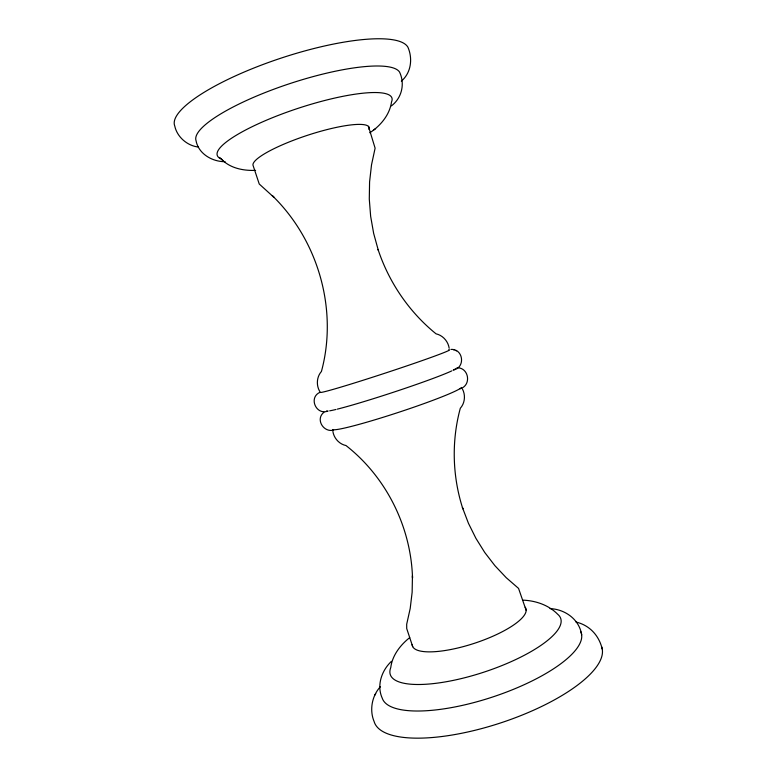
<?xml version="1.0" encoding="UTF-8"?>
<svg xmlns="http://www.w3.org/2000/svg" width="777" height="777" viewBox="0 0 777 777"><rect width="100%" height="100%" fill="white"/><g stroke="black" fill="none" stroke-linecap="round" stroke-linejoin="round"><path stroke-width="1.17" d="M380.419 686.683C371.901 695.794 369.279 710.168 374.145 721.6A119.745 40.326 -18.2 0 0 500.534 722.96A119.745 40.326 -18.2 0 0 601.651 646.862M374.543 695.454L375.738 693.657M401.35 81.138C411.169 72.883 412.849 58.625 407.974 47.329A123.125 30.798 -18.2 0 0 278.448 58.994A123.125 30.798 -18.2 0 0 174.747 125.952C176.981 136.839 187.228 145.785 198.232 147.008M391.462 105.857C401.894 97.931 405.128 83.77 399.563 72.086A107.479 24.825 -18.2 0 0 287.315 84.45A107.479 24.825 -18.2 0 0 196.018 140.569C198.426 153.856 212.296 161.791 225.087 161.684M391.462 661.324C381.614 670.532 376.418 685.567 382.294 698.29A104.71 33.343 -18.2 0 0 494.075 696.522A104.71 33.343 -18.2 0 0 580.769 631.672M323.941 412.276C315.161 419.036 323.387 432.808 333.605 430.118M369.833 132.78C380.477 125.777 389.733 114.879 391.521 101.913A91.919 19.474 -18.2 0 0 295.959 109.033A91.919 19.474 -18.2 0 0 221.348 159.032C229.992 168.298 243.424 170.853 255.594 170.377M409.712 637.616C400.369 644.988 392.23 655.497 390.763 667.598A89.714 26.933 -18.2 0 0 481.429 672.95A89.714 26.933 -18.2 0 0 557.74 614.316C548.679 604.972 535.334 600.543 522.513 600.126M373.358 130.245L375.621 128.623M319.658 392.472C308.605 397.61 315.87 414.986 327.35 411.286M460.062 388.821C471.882 385.382 468.91 367.395 456.954 367.754M453.894 369.881C465.734 367.094 463.121 348.591 450.981 349.417M550.019 608.605C564.996 609.255 579.331 619.298 581.662 634.838M453.38 349.64L454.244 349.951M455.652 350.495L456.585 350.835M576.048 622.047C589.704 625.281 599.116 635.654 602.253 649.135M219.6 157.42L223.64 161.218M462.451 389.063C465.685 395.124 464.957 403.137 460.305 408.284C451.369 441.151 452.389 476.456 462.859 508.838L462.412 507.488L468.434 523.271L475.912 538.325L484.761 552.505L494.9 565.666L506.206 577.67L518.56 588.412L526.165 610.411M412.723 646.658L406.711 628.535L406.692 624.232L410.207 608.459L412.14 592.239L412.451 575.757L412.519 578.069C411.062 526.952 386.305 477.127 345.998 445.551C339.219 444.153 333.867 438.179 332.877 431.371M368.453 126.369L375.106 148.164L371.523 164.831L369.58 181.867L369.289 199.097L370.648 216.327L373.65 233.382L378.253 250.087L378.04 249.446C388.937 282.323 409.12 312.004 436.052 333.828C442.871 335.334 448.203 341.404 449.174 348.261M455.429 368.803A67.997 3.205 -18.2 0 1 453.108 370.231M451.767 370.882A67.997 3.205 -18.2 0 1 398.766 390.472A67.997 3.205 -18.2 0 1 337.276 409.149M335.946 409.479A67.997 3.205 -18.2 0 1 329.691 410.829M328.137 411.043A67.997 3.205 -18.2 0 1 326.534 410.984M461.489 387.432A67.939 4.448 -18.2 0 1 396.581 412.995A67.939 4.448 -18.2 0 1 332.682 429.496M525.203 607.245A59.742 16.832 -18.2 0 1 474.611 643.23A59.742 16.832 -18.2 0 1 412.179 644.512M448.63 349.854A68.055 1.972 -18.2 0 1 392.084 370.843A68.055 1.972 -18.2 0 1 320.377 392.434C316.064 386.218 316.375 377.185 321.425 371.474C338.189 309.567 318.172 240.229 272.329 195.678L274.019 197.407L259.236 184.003L252.952 165.083A61.101 11.781 -18.2 0 1 313.296 133.45A61.101 11.781 -18.2 0 1 368.997 129.419"/></g></svg>
